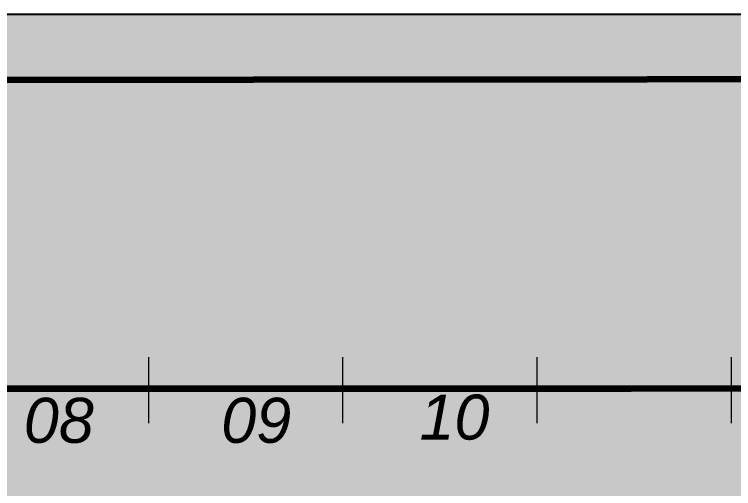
# Model space of a CAD drawing. Header units: millimetres. Extents: x 0 to 418, y 2 to 297.
# Drawn here: x 152.5 to 207.6, y 260.6 to 297 of the extents above; entities that cross this region are included whole.
import ezdxf
from ezdxf.xclip import XClip

# ---------------------------------------------------------------- set-up
doc = ezdxf.new("R2010")
doc.units = ezdxf.units.MM
doc.header["$MEASUREMENT"] = 0
doc.layers.get('0').update_dxf_attribs({"linetype": 'CONTINUOUS'})
doc.styles.add('Arial$201', font='ariali.ttf', dxfattribs={"oblique": 15, "height": 6.044954})

# ---------------------------------------------------------------- blocks, each defined once
blk = doc.blocks.new('MF239C630')
at = {"color": 0, "linetype": 'Continuous', "lineweight": 100, "true_color": 0x000007}
blk.add_lwpolyline([(19.75, 291.896), (412.405, 292.225), (412.405, 292.225)], dxfattribs=at)

msp = doc.modelspace()

# ---------------------------------------------------------------- hatches: boundary and pattern name
at = {"true_color": 0xffffff}
for points in [[(-0.132, 297.01), (-0.132, 1.627), (417.7, 1.627), (417.7, 297.01)], [(-0.132, 297.01), (-0.132, 1.89), (417.7, 1.89), (417.7, 297.01)]]:
    msp.add_hatch(color=0, dxfattribs=at).paths.add_polyline_path(points)
at = {"true_color": 0x000007}
for points in [[(198.95, 264.202), (199.411, 266.373), (199.411, 266.373), (199.386, 266.355), (199.36, 266.337), (199.333, 266.318), (199.305, 266.301), (199.277, 266.283), (199.248, 266.266), (199.218, 266.249), (199.187, 266.232), (199.155, 266.215), (199.123, 266.199), (199.089, 266.183), (199.055, 266.168), (199.02, 266.152), (198.985, 266.137), (198.948, 266.123), (198.911, 266.109), (198.874, 266.095), (198.835, 266.082), (198.796, 266.069), (198.756, 266.056), (198.715, 266.044), (198.674, 266.033), (198.631, 266.022), (198.589, 266.011), (198.589, 266.011), (198.654, 266.324), (198.654, 266.324), (198.675, 266.334), (198.696, 266.344), (198.717, 266.355), (198.738, 266.365), (198.759, 266.376), (198.781, 266.386), (198.802, 266.397), (198.824, 266.407), (198.845, 266.418), (198.867, 266.429), (198.889, 266.44), (198.911, 266.451), (198.933, 266.463), (198.956, 266.474), (198.978, 266.486), (199, 266.498), (199.023, 266.51), (199.045, 266.523), (199.068, 266.535), (199.09, 266.548), (199.113, 266.562), (199.135, 266.575), (199.158, 266.589), (199.181, 266.603), (199.181, 266.603), (199.201, 266.618), (199.221, 266.632), (199.241, 266.646), (199.26, 266.66), (199.279, 266.673), (199.298, 266.687), (199.316, 266.7), (199.333, 266.714), (199.351, 266.727), (199.368, 266.74), (199.384, 266.753), (199.401, 266.766), (199.416, 266.779), (199.432, 266.791), (199.446, 266.804), (199.461, 266.817), (199.475, 266.829), (199.488, 266.842), (199.501, 266.854), (199.514, 266.866), (199.526, 266.879), (199.537, 266.891), (199.548, 266.904), (199.559, 266.916), (199.565, 266.922), (199.571, 266.929), (199.578, 266.935), (199.585, 266.942), (199.591, 266.949), (199.598, 266.956), (199.605, 266.963), (199.612, 266.97), (199.619, 266.977), (199.625, 266.985), (199.632, 266.992), (199.639, 267), (199.646, 267.008), (199.652, 267.016), (199.659, 267.024), (199.665, 267.032), (199.671, 267.04), (199.677, 267.048), (199.682, 267.056), (199.688, 267.064), (199.693, 267.072), (199.698, 267.08), (199.703, 267.089), (199.707, 267.097), (199.921, 267.097), (199.312, 264.202), (198.95, 264.202), (199.312, 264.202)], [(200.907, 264.202), (201.368, 266.373), (201.368, 266.373), (201.343, 266.355), (201.317, 266.337), (201.29, 266.318), (201.262, 266.301), (201.234, 266.283), (201.204, 266.266), (201.174, 266.249), (201.143, 266.232), (201.111, 266.215), (201.078, 266.199), (201.045, 266.183), (201.01, 266.168), (200.975, 266.152), (200.938, 266.137), (200.901, 266.123), (200.863, 266.109), (200.825, 266.095), (200.785, 266.082), (200.744, 266.069), (200.703, 266.056), (200.661, 266.044), (200.618, 266.033), (200.574, 266.022), (200.529, 266.011), (200.529, 266.011), (200.595, 266.324), (200.595, 266.324), (200.617, 266.334), (200.64, 266.344), (200.662, 266.355), (200.684, 266.365), (200.706, 266.376), (200.728, 266.386), (200.75, 266.397), (200.771, 266.407), (200.793, 266.418), (200.815, 266.429), (200.836, 266.44), (200.858, 266.451), (200.88, 266.463), (200.901, 266.474), (200.923, 266.486), (200.944, 266.498), (200.966, 266.51), (200.988, 266.523), (201.01, 266.535), (201.032, 266.548), (201.054, 266.562), (201.076, 266.575), (201.099, 266.589), (201.121, 266.603), (201.121, 266.603), (201.141, 266.618), (201.162, 266.632), (201.181, 266.646), (201.201, 266.66), (201.22, 266.673), (201.238, 266.687), (201.257, 266.7), (201.275, 266.714), (201.292, 266.727), (201.31, 266.74), (201.326, 266.753), (201.343, 266.766), (201.359, 266.779), (201.375, 266.791), (201.391, 266.804), (201.406, 266.817), (201.421, 266.829), (201.436, 266.842), (201.45, 266.854), (201.464, 266.866), (201.477, 266.879), (201.49, 266.891), (201.503, 266.904), (201.516, 266.916), (201.522, 266.922), (201.528, 266.929), (201.534, 266.935), (201.54, 266.942), (201.547, 266.949), (201.553, 266.956), (201.559, 266.963), (201.565, 266.97), (201.571, 266.977), (201.577, 266.985), (201.584, 266.992), (201.59, 267), (201.596, 267.008), (201.602, 267.016), (201.608, 267.024), (201.614, 267.032), (201.621, 267.04), (201.627, 267.048), (201.633, 267.056), (201.639, 267.064), (201.645, 267.072), (201.651, 267.08), (201.658, 267.089), (201.664, 267.097), (201.861, 267.097), (201.269, 264.202), (200.907, 264.202), (201.269, 264.202)]]:
    msp.add_hatch(color=0, dxfattribs=at).paths.add_polyline_path(points)

# ---------------------------------------------------------------- linework, layer by layer
at = {"color": 0, "linetype": 'Continuous', "lineweight": 20, "true_color": 0x000007}
for points in [[(162.739, 270.715), (162.739, 265.666), (162.739, 265.666)], [(177.638, 270.715), (177.638, 265.666), (177.638, 265.666)], [(192.553, 270.715), (192.553, 265.666), (192.553, 265.666)], [(207.452, 270.715), (207.452, 265.666), (207.452, 265.666)]]:
    msp.add_lwpolyline(points, dxfattribs=at)
at = {"color": 0, "linetype": 'Continuous', "lineweight": 100, "true_color": 0x000007}
for points in [[(38.201, 268.314), (199.789, 268.314), (199.789, 268.314)], [(38.201, 268.314), (199.789, 268.314), (199.789, 268.314)], [(198.671, 268.314), (370.783, 268.495), (370.783, 268.495)]]:
    msp.add_lwpolyline(points, dxfattribs=at)

# ---------------------------------------------------------------- block references
at = {"color": 0, "true_color": 0xffffff}
ref = msp.add_blockref('MF239C630', (0, 0), dxfattribs=at)
XClip(ref).set_block_clipping_path([(0, 1.7912147777), (417.8319348779, 297.01)])

# ---------------------------------------------------------------- texts
at = {"color": 0, "true_color": 0x000007, "style": 'Arial$201'}
for s, p in [('08', (153.184, 264.153)), ('09', (168.33, 264.153)), ('10', (183.541, 264.4))]:
    msp.add_text(s, height=3.4543, dxfattribs=at).set_placement(p)

doc.saveas('drawing.dxf')
